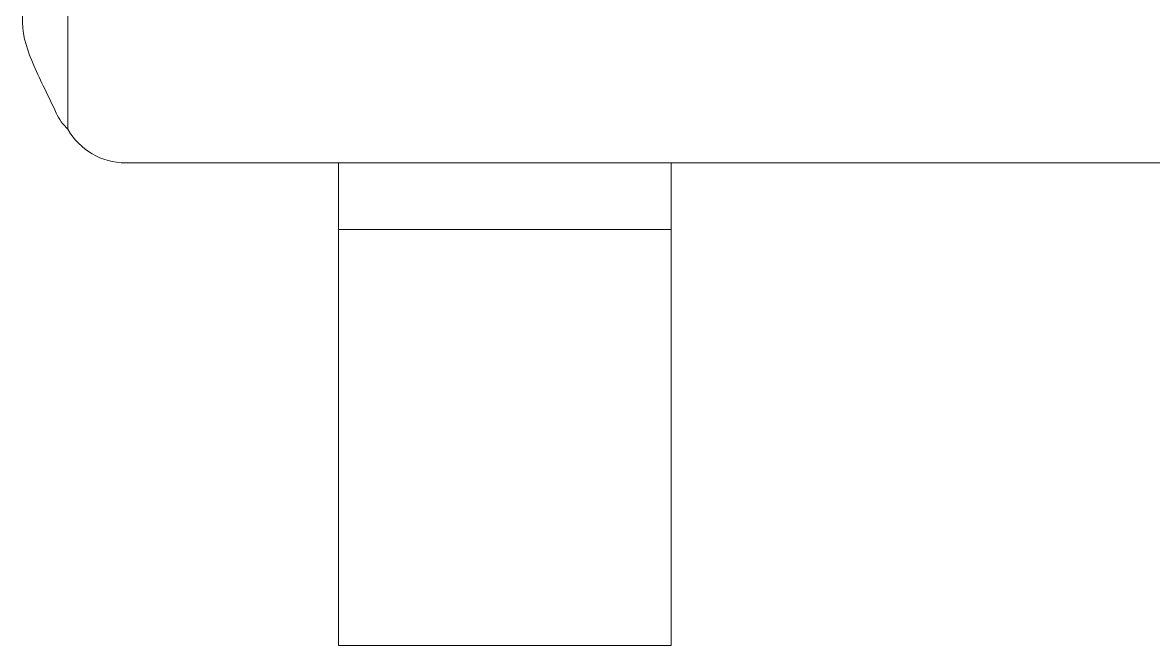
# Model space of a CAD drawing. Header units: millimetres. Extents: x 0 to 2524, y 0 to 1785.
# Drawn here: x 223.06 to 257.07, y 1192.47 to 1211.18 of the extents above; entities that cross this region are included whole.
import ezdxf

# ---------------------------------------------------------------- set-up
doc = ezdxf.new("R2010")
doc.units = ezdxf.units.MM
doc.header["$LTSCALE"] = 0.1
doc.layers.get('0').update_dxf_attribs({"lineweight": 13})
doc.layers.add('标注', color=251, linetype='Continuous', lineweight=9)

msp = doc.modelspace()

# ---------------------------------------------------------------- linework, layer by layer
for p, q in [((223.065, 1211.185), (223.065, 1414.968)), ((226.157, 1206.968), (907.065, 1206.968)), ((232.565, 1192.467), (232.565, 1206.968)), ((242.565, 1206.968), (242.565, 1192.467)), ((242.565, 1204.968), (232.565, 1204.968)), ((232.565, 1192.468), (242.565, 1192.468))]:
    msp.add_line(p, q)
msp.add_arc((226.159, 1208.958), 1.99, 209.5061, 269.9548)
msp.add_open_spline([(223.065, 1211.185), (223.065, 1210.74), (223.314, 1210.054), (223.734, 1209.187), (223.962, 1208.713), (224.072, 1208.468)], degree=3, knots=[0, 0, 0, 0, 0.458848, 0.723008, 1, 1, 1, 1])
msp.add_open_spline([(224.427, 1207.978), (224.282, 1208.118), (224.154, 1208.284), (224.072, 1208.468)], degree=3)
at = {"layer": '标注'}
msp.add_line((224.427, 1216.129), (224.427, 1207.978), dxfattribs=at)

doc.saveas('drawing.dxf')
